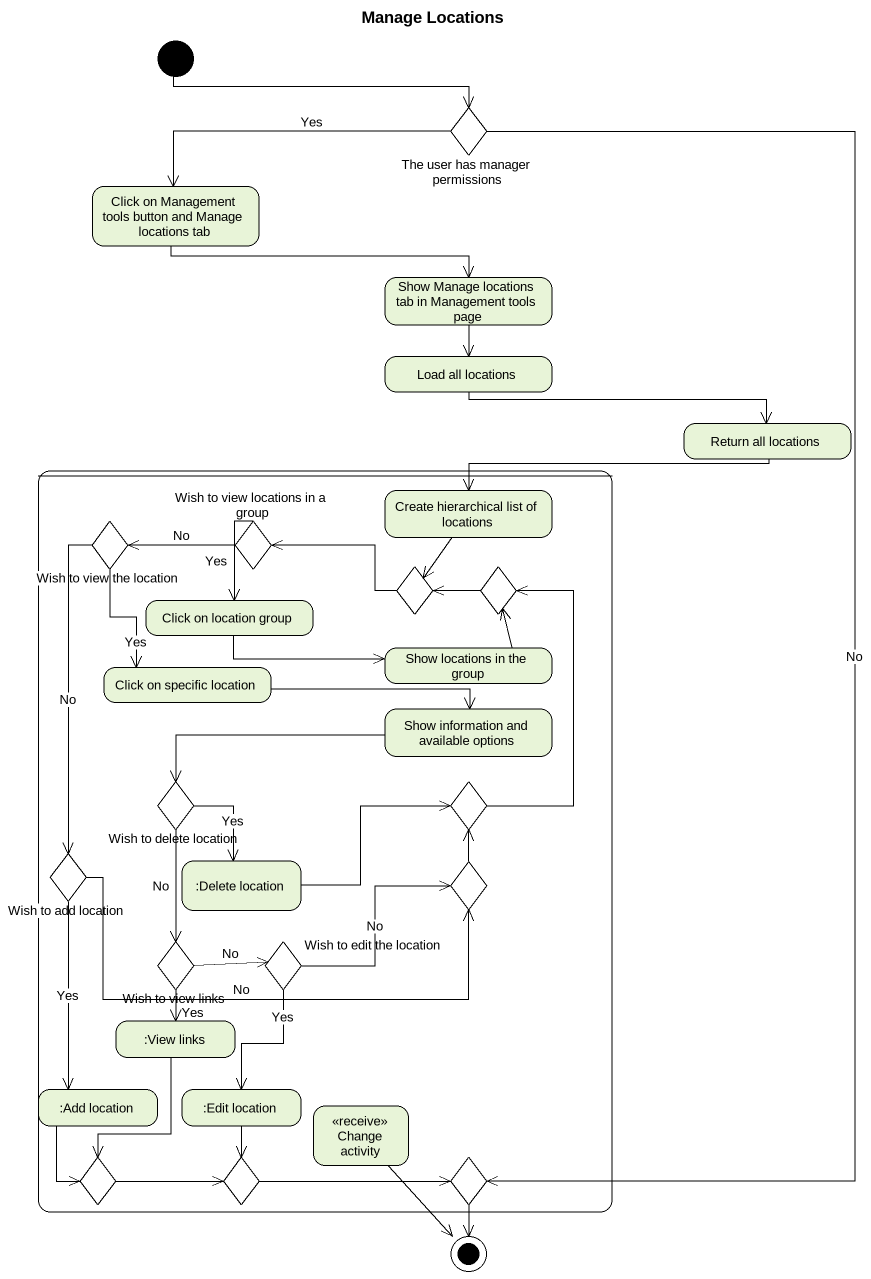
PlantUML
@startuml
title Manage Locations
hide empty description
state "The user has manager permissions" as The_user_has_manager <<choice>>
state "Click on Management tools button and Manage locations tab" as Click_on_Management_tools
state "Show Manage locations tab in Management tools page" as Show_Manage_locations_tab
state "Load all locations" as Load_all_locations
state "Return all locations" as Return_all_locations
state " " as state1 {
  state "Wish to view the location" as Wish_to_view_the_location <<choice>>
  state "Wish to view locations in a group" as Wish_to_view_locations_in_a <<choice>>
  state "Create hierarchical list of locations" as Create_hierarchical_list_of
  state choice1 <<choice>>
  state choice2 <<choice>>
  state "Click on location group" as Click_on_location_group
  state "Click on specific location" as Click_on_specific_location
  state "Show locations in the group" as Show_locations_in_the_group
  state "Show information and available options" as Show_information_and
  state "Wish to delete location" as Wish_to_delete_location <<choice>>
  state choice3 <<choice>>
  state "Wish to add location" as Wish_to_add_location <<choice>>
  state ":Delete location" as Delete_location
  state choice4 <<choice>>
  state "Wish to view links" as Wish_to_view_links <<choice>>
  state "Wish to edit the location" as Wish_to_edit_the_location <<choice>>
  state ":View links" as View_links
  state ":Add location" as Add_location
  state ":Edit location" as Edit_location
  state "Change activity" as Change_activity <<receive>>
  state choice5 <<choice>>
  state choice6 <<choice>>
  state choice7 <<choice>>
}
state final1 <<end>>
[*] -right-> The_user_has_manager
The_user_has_manager -left-> Click_on_Management_tools : Yes
The_user_has_manager --> choice7 : No
Click_on_Management_tools -right-> Show_Manage_locations_tab
Show_Manage_locations_tab --> Load_all_locations
Load_all_locations -right-> Return_all_locations
Return_all_locations -left-> Create_hierarchical_list_of
Wish_to_view_the_location --> Click_on_specific_location : Yes
Wish_to_view_the_location --> Wish_to_add_location : No
Wish_to_view_locations_in_a -left-> Wish_to_view_the_location : No
Wish_to_view_locations_in_a --> Click_on_location_group : Yes
Create_hierarchical_list_of --> choice1
choice1 -left-> Wish_to_view_locations_in_a
choice2 -left-> choice1
Click_on_location_group -right-> Show_locations_in_the_group
Click_on_specific_location -right-> Show_information_and
Show_locations_in_the_group -up-> choice2
Show_information_and -left-> Wish_to_delete_location
Wish_to_delete_location --> Delete_location : Yes
Wish_to_delete_location --> Wish_to_view_links : No
choice3 -up-> choice2
Wish_to_add_location -right-> choice4 : No
Wish_to_add_location --> Add_location : Yes
Delete_location -right-> choice3
choice4 -up-> choice3
Wish_to_view_links -right-> Wish_to_edit_the_location : No
Wish_to_view_links --> View_links : Yes
Wish_to_edit_the_location -right-> choice4 : No
Wish_to_edit_the_location --> Edit_location : Yes
View_links --> choice5
Add_location --> choice5
Edit_location --> choice6
Change_activity --> final1
choice5 -right-> choice6
choice6 -right-> choice7
choice7 --> final1
@enduml
